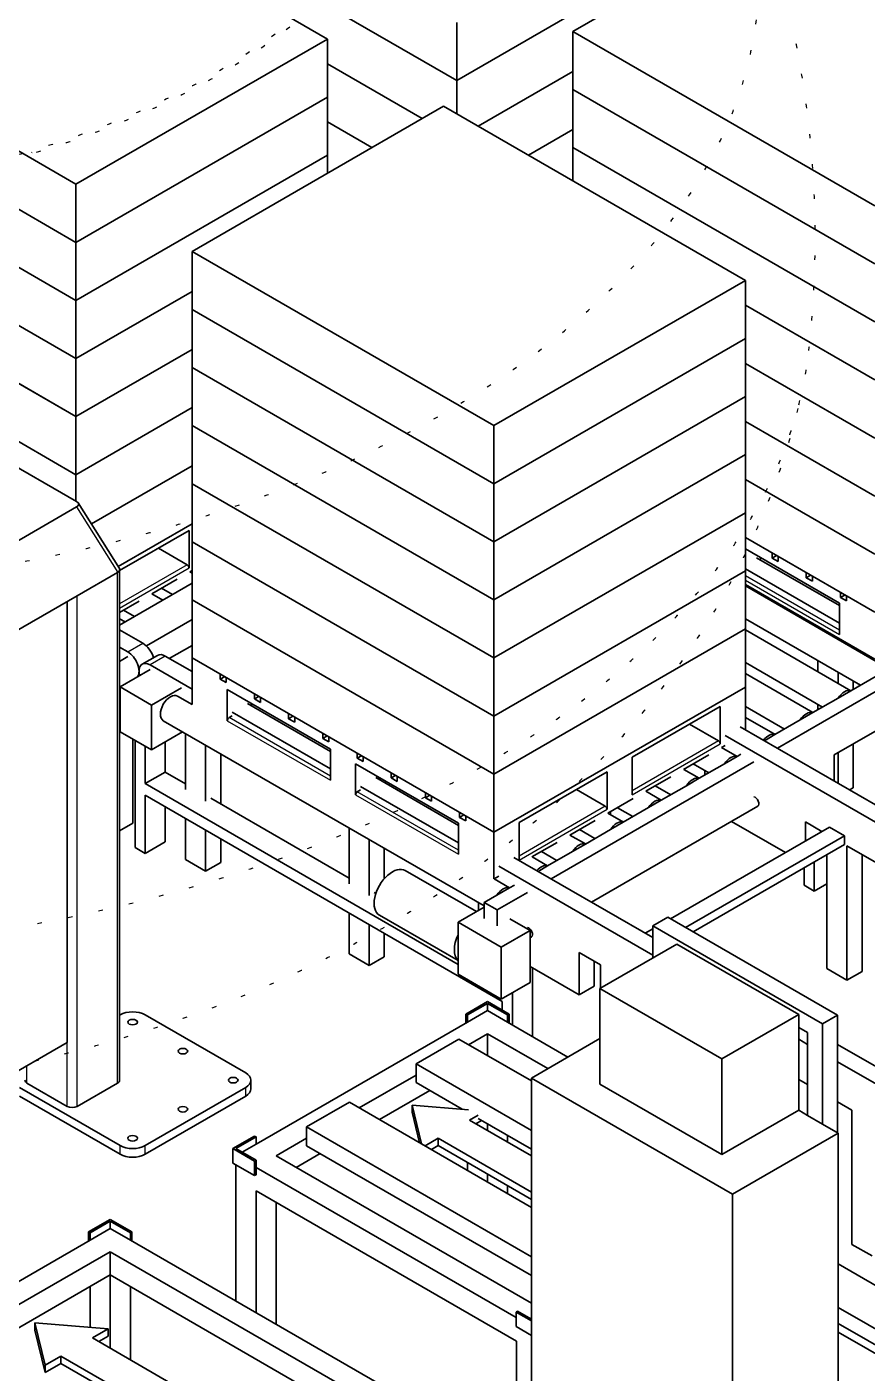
# Model space of a CAD drawing. Header units: millimetres. Extents: x 0 to 67800, y 0 to 42000.
# Drawn here: x 44445 to 46807, y 11137 to 14921 of the extents above; entities that cross this region are included whole.
import ezdxf

# ---------------------------------------------------------------- set-up
doc = ezdxf.new("R2010")
doc.units = ezdxf.units.MM
doc.header["$LTSCALE"] = 100
doc.linetypes.add('DOTTED', pattern=[0.0481, 0.0068, -0.0413])
for name, color, linetype, lineweight in [('Reference (ISO)', 7, 'DOTTED', 25), ('Visible (ISO)', 7, 'Continuous', 35), ('Visible Narrow (ISO)', 7, 'Continuous', 25)]:
    doc.layers.add(name, color=color, linetype=linetype, lineweight=lineweight)

msp = doc.modelspace()

# ---------------------------------------------------------------- linework, layer by layer
at = {"layer": 'Reference (ISO)', "ltscale": 18.185495}
msp.add_ellipse((43504.56, 15637.01), major_axis=(-2088.25, 0), ratio=0.5773503, dxfattribs=at)
at = {"layer": 'Reference (ISO)', "ltscale": 18.213535}
msp.add_ellipse((43504.56, 15638.55), major_axis=(-2077.52, 0), ratio=0.5773503, dxfattribs=at)
at = {"layer": 'Reference (ISO)', "ltscale": 18.149879}
msp.add_ellipse((43504.56, 15063.99), major_axis=(-2998.83, 0), ratio=0.5773503, start_param=5.9471685, end_param=9.7607948, dxfattribs=at)
at = {"layer": 'Reference (ISO)', "ltscale": 18.237875}
msp.add_ellipse((43504.56, 14128.68), major_axis=(-3145.59, 0), ratio=0.5773503, start_param=0.064847, end_param=3.0767456, dxfattribs=at)
at = {"layer": 'Reference (ISO)', "ltscale": 17.761873}
msp.add_open_spline([(46643.54, 14010.99), (46655.23, 14114.86), (46661.2, 14220.17), (46661.31, 14430.82), (46655.43, 14536.14), (46632.27, 14743.93), (46614.98, 14846.38), (46570.21, 15045.93), (46542.73, 15143.02), (46479.3, 15330.01), (46443.36, 15419.91), (46404.17, 15505.67)], degree=3, knots=[5.43294014, 5.43294014, 5.43294014, 5.43294014, 5.49750085, 5.49750085, 5.56206156, 5.56206156, 5.62662227, 5.62662227, 5.69118298, 5.69118298, 5.75574369, 5.75574369, 5.75574369, 5.75574369], dxfattribs=at)
at = {"layer": 'Reference (ISO)', "ltscale": 0.717062}
msp.add_open_spline([(44460.33, 14565.05), (44459.35, 14567.6), (44458.36, 14570.14), (44457.35, 14572.67)], degree=3, dxfattribs=at)
at = {"layer": 'Reference (ISO)', "ltscale": 18.120174}
msp.add_open_spline([(40383.51, 13902.24), (40433.15, 13674.17), (40521.45, 13462.53), (40761.99, 13059.33), (40921.55, 12877.33), (41315.53, 12527.04), (41558.53, 12377.87), (42119.81, 12117.86), (42444.18, 12023.59), (43114.04, 11910.45), (43459.92, 11894.02), (44143.93, 11940.01), (44481.9, 12001.73), (45136.14, 12215.13), (45453.57, 12366.26), (45996.76, 12774.34), (46232.2, 13016.15), (46504.03, 13502.47), (46580.66, 13695.75), (46625.61, 13902.24)], degree=3, knots=[2.4812018, 2.4812018, 2.4812018, 2.4812018, 2.6879056, 2.6879056, 2.9321188, 2.9321188, 3.2508192, 3.2508192, 3.6423922, 3.6423922, 4.0429308, 4.0429308, 4.441248, 4.441248, 4.842545, 4.842545, 5.1856258, 5.1856258, 5.3727798, 5.3727798, 5.3727798, 5.3727798], dxfattribs=at)
at = {"layer": 'Visible (ISO)'}
for p, q in [((44441.12, 15376.89), (45289.65, 14886.99)), ((45980.07, 14908.38), (46687.18, 15316.63)), ((45653.39, 14770.38), (44804.86, 15260.28)), ((45653.39, 14770.38), (44804.86, 15260.28)), ((46360.5, 15178.63), (45653.39, 14770.38)), ((46360.5, 15178.63), (45653.39, 14770.38)), ((45653.39, 14770.38), (45653.39, 14933.68)), ((45289.65, 14886.99), (44582.54, 14478.74)), ((45289.65, 14723.69), (45289.65, 14886.99)), ((46828.6, 14418.48), (45980.07, 14908.38)), ((45980.07, 14745.08), (45980.07, 14908.38)), ((45555.79, 14663.42), (45289.65, 14817.08)), ((45555.78, 14663.42), (45289.65, 14817.07)), ((45653.39, 14676.99), (45653.39, 14770.38)), ((45980.07, 14795.69), (45713.93, 14642.03)), ((45980.07, 14795.68), (45713.94, 14642.03)), ((44582.54, 14478.74), (44137.91, 14735.45)), ((45289.65, 14723.69), (44582.54, 14315.44)), ((45289.65, 14723.68), (44582.54, 14315.43)), ((45289.65, 14723.69), (45289.65, 14723.68)), ((45289.65, 14560.38), (45289.65, 14723.68)), ((46828.6, 14255.18), (45980.07, 14745.08)), ((45980.07, 14745.07), (45980.08, 14745.08)), ((46828.6, 14255.18), (45980.07, 14745.07)), ((45980.07, 14581.77), (45980.07, 14745.07)), ((44909.23, 14290.13), (45616.33, 14698.38)), ((45616.33, 14698.38), (46464.86, 14208.48)), ((45414.36, 14581.77), (45289.65, 14653.77)), ((45414.36, 14581.77), (45289.65, 14653.76)), ((45980.07, 14632.38), (45855.36, 14560.38)), ((45980.07, 14632.37), (45855.37, 14560.37)), ((46828.6, 14091.88), (45980.07, 14581.77)), ((46828.6, 14091.87), (45980.07, 14581.77)), ((45980.07, 14488.38), (45980.07, 14581.77)), ((45980.07, 14581.77), (45980.08, 14581.77)), ((44582.54, 14315.44), (44189.52, 14542.35)), ((44582.54, 14315.43), (44189.52, 14542.34)), ((45289.65, 14560.38), (44582.54, 14152.13)), ((45289.65, 14560.37), (44582.54, 14152.13)), ((45289.65, 14560.38), (45289.65, 14560.37)), ((45289.65, 14509.77), (45289.65, 14560.37)), ((44582.54, 14315.44), (44582.54, 14478.74)), ((44582.54, 14152.13), (44164.75, 14393.35)), ((44582.54, 14152.13), (44164.75, 14393.34)), ((44582.54, 14152.13), (44582.54, 14315.43)), ((44582.54, 13988.82), (44065.77, 14287.18)), ((44582.54, 13988.83), (44065.78, 14287.18)), ((45757.76, 13800.23), (44909.23, 14290.13)), ((44909.23, 14126.83), (44909.23, 14290.13)), ((46464.86, 14208.48), (45757.76, 13800.23)), ((46464.86, 14045.18), (46464.86, 14208.48)), ((44909.23, 14177.44), (44582.54, 13988.83)), ((44909.23, 14177.43), (44582.54, 13988.82)), ((44582.54, 13988.83), (44582.54, 14152.13)), ((45757.76, 13636.93), (44909.23, 14126.83)), ((44909.23, 14126.82), (44909.23, 14126.83)), ((45757.76, 13636.92), (44909.23, 14126.82)), ((44909.23, 13963.52), (44909.23, 14126.82)), ((46828.6, 13928.57), (46464.86, 14138.57)), ((46828.6, 13928.56), (46464.86, 14138.56)), ((44582.54, 13825.52), (44148.89, 14075.89)), ((44582.54, 13825.51), (44148.92, 14075.87)), ((46464.86, 14045.18), (45757.76, 13636.93)), ((46464.86, 14045.17), (45757.76, 13636.92)), ((46464.86, 14045.18), (46464.86, 14045.17)), ((46464.86, 13881.87), (46464.86, 14045.17)), ((44909.23, 14014.13), (44582.54, 13825.52)), ((44909.23, 14014.12), (44582.54, 13825.51)), ((44582.54, 13825.52), (44582.54, 13988.82)), ((46828.6, 13765.26), (46464.86, 13975.26)), ((46828.6, 13765.25), (46464.86, 13975.25)), ((45757.76, 13473.62), (44909.23, 13963.52)), ((45757.76, 13473.62), (44909.23, 13963.52)), ((44909.23, 13800.22), (44909.23, 13963.52)), ((44909.23, 13963.52), (44909.23, 13963.52)), ((44582.54, 13662.21), (44254.56, 13851.57)), ((44582.54, 13662.2), (44254.56, 13851.56)), ((46464.86, 13881.87), (45757.76, 13473.62)), ((46464.86, 13881.87), (45757.76, 13473.62)), ((46464.86, 13718.57), (46464.86, 13881.87)), ((46464.86, 13881.87), (46464.86, 13881.87)), ((44909.23, 13850.82), (44582.54, 13662.21)), ((44909.23, 13850.81), (44582.54, 13662.2)), ((44582.54, 13662.21), (44582.54, 13825.51)), ((44254.56, 13777.34), (44584.61, 13586.79)), ((45757.76, 13310.32), (44909.23, 13800.22)), ((45757.76, 13310.31), (44909.23, 13800.21)), ((44909.23, 13636.91), (44909.23, 13800.21)), ((44909.23, 13800.21), (44909.23, 13800.21)), ((45757.76, 13636.93), (45757.76, 13800.23)), ((46828.6, 13601.95), (46464.86, 13811.96)), ((46828.6, 13601.95), (46464.86, 13811.95)), ((46464.86, 13718.57), (45757.76, 13310.32)), ((46464.86, 13718.56), (45757.76, 13310.31)), ((46464.86, 13555.26), (46464.86, 13718.56)), ((46464.86, 13718.56), (46464.86, 13718.56)), ((44582.54, 13587.98), (44582.54, 13662.2)), ((44909.23, 13687.51), (44626.14, 13524.07)), ((44909.23, 13687.51), (44626.14, 13524.07)), ((45757.76, 13147.01), (44909.23, 13636.91)), ((45757.76, 13147), (44909.23, 13636.9)), ((44909.23, 13473.6), (44909.23, 13636.9)), ((44909.23, 13636.9), (44909.23, 13636.9)), ((45757.76, 13473.62), (45757.76, 13636.92)), ((46828.6, 13438.65), (46464.86, 13648.65)), ((46828.6, 13438.64), (46464.86, 13648.64)), ((44584.61, 13571.44), (43517.85, 12955.55)), ((44705.01, 13398.96), (44589.2, 13582.67)), ((46464.86, 13555.26), (45757.76, 13147.01)), ((46464.86, 13555.25), (45757.76, 13147)), ((46464.86, 13391.95), (46464.86, 13555.25)), ((46464.86, 13555.25), (46464.86, 13555.25)), ((44909.23, 13524.21), (44701.62, 13404.34)), ((44705.48, 13392.69), (44900.74, 13505.43)), ((44900.74, 13505.43), (44900.74, 13400.1)), ((45757.76, 12983.7), (44909.23, 13473.6)), ((44909.23, 13473.59), (44909.23, 13473.6)), ((45757.76, 12983.69), (44909.23, 13473.59)), ((44909.23, 13310.29), (44909.23, 13473.59)), ((45757.76, 13310.32), (45757.76, 13473.62)), ((46828.6, 13275.34), (46464.86, 13485.34)), ((44814.48, 13455.62), (44895.79, 13408.67)), ((46464.86, 13453.5), (46729.6, 13300.65)), ((46540.1, 13428.02), (46540.1, 13441.9)), ((46552.12, 13434.96), (46540.1, 13428.02)), ((46464.86, 13397.98), (46729.6, 13245.13)), ((46729.6, 13294.12), (46496.26, 13428.84)), ((46510.4, 13427.21), (46504.74, 13423.94)), ((46557.07, 13418.23), (46540.1, 13428.02)), ((46557.07, 13432.11), (46557.07, 13418.23)), ((44699.57, 13387.24), (44586.43, 13321.92)), ((44700.42, 13387.73), (44699.57, 13387.24)), ((44705.43, 11960), (44705.43, 13392.59)), ((44867.17, 13368.47), (44796.29, 13327.55)), ((44909.23, 13392.75), (44902.92, 13389.11)), ((44909.23, 13385.7), (44903.12, 13389.23)), ((46464.86, 13391.95), (45757.76, 12983.7)), ((46464.86, 13391.94), (45757.76, 12983.69)), ((46464.86, 13391.95), (46464.86, 13391.94)), ((46464.86, 13228.64), (46464.86, 13391.94)), ((46636.27, 13372.5), (46636.27, 13386.38)), ((46648.29, 13379.44), (46636.27, 13372.5)), ((46653.24, 13362.7), (46636.27, 13372.5)), ((46653.24, 13376.58), (46653.24, 13362.7)), ((44586.43, 13321.92), (44210.29, 13104.75)), ((44705.43, 13239.57), (44909.23, 13357.23)), ((44827.25, 13309.91), (44796.49, 13327.66)), ((44853.88, 13325.28), (44823.12, 13343.04)), ((46464.86, 13353.89), (46828.6, 13143.88)), ((46464.86, 13349.45), (46868.24, 13116.56)), ((46732.43, 13316.98), (46732.43, 13330.86)), ((46744.45, 13323.92), (46732.43, 13316.98)), ((44558.15, 12066.15), (44558.15, 13305.59)), ((44760.54, 13306.91), (44705.43, 13275.09)), ((45757.76, 12820.39), (44909.23, 13310.29)), ((45757.76, 12820.39), (44909.23, 13310.29)), ((44909.23, 13146.99), (44909.23, 13310.29)), ((44909.23, 13310.29), (44909.23, 13310.29)), ((45757.76, 13147.01), (45757.76, 13310.31)), ((46729.6, 13300.65), (46729.6, 13213.29)), ((46749.4, 13307.18), (46732.43, 13316.98)), ((46749.4, 13321.06), (46749.4, 13307.18)), ((44720.62, 13248.34), (44705.43, 13257.11)), ((44747.25, 13263.72), (44716.49, 13281.48)), ((44909.23, 13255.17), (44780.75, 13181)), ((46464.86, 13257.07), (46788.24, 13070.37)), ((44770.99, 13188.42), (44705.43, 13226.27)), ((46464.86, 13228.64), (45757.76, 12820.39)), ((46464.86, 13228.64), (45757.76, 12820.39)), ((46464.86, 13065.34), (46464.86, 13228.64)), ((46464.86, 13228.64), (46464.86, 13228.64)), ((46464.86, 13226.32), (46761.61, 13054.99)), ((44705.43, 13177.28), (44728.56, 13163.93)), ((44845.23, 13145.56), (44909.23, 13182.5)), ((44728.56, 13150.86), (44705.43, 13137.51)), ((44769.24, 13129.8), (44811.67, 13154.29)), ((44909.23, 13108.61), (44833.92, 13152.09)), ((44909.23, 13146.99), (44909.23, 13015.97)), ((45757.76, 12657.09), (44909.23, 13146.99)), ((45757.76, 12983.7), (45757.76, 13147)), ((46464.86, 13133.95), (46681.61, 13008.81)), ((46668.79, 13139.34), (46668.79, 13108.59)), ((44706.64, 13065.54), (44791.49, 13114.53)), ((44791.49, 13127.59), (44909.23, 13059.62)), ((44988.42, 13087.38), (44988.42, 13101.26)), ((45000.44, 13094.32), (44988.42, 13087.38)), ((46464.86, 13103.2), (46654.98, 12993.43)), ((46555.02, 12893.26), (46923, 13105.71)), ((46725.36, 13075.93), (46725.36, 13106.68)), ((46832.29, 13095.8), (46761.41, 13054.88)), ((44706.64, 13065.54), (44706.64, 12939.8)), ((44795.03, 13014.51), (44706.64, 13065.54)), ((44879.88, 13063.5), (44795.03, 13014.51)), ((45005.39, 13077.58), (44988.42, 13087.38)), ((45005.39, 13091.46), (45005.39, 13077.58)), ((45008.22, 12970.62), (45008.22, 13057.99)), ((45008.22, 13057.99), (45298.14, 12890.61)), ((46464.86, 13065.34), (45757.76, 12657.09)), ((46464.86, 13065.34), (46464.86, 12945.31)), ((46767.79, 13082.18), (46767.79, 13058.56)), ((46785.47, 13068.77), (46785.47, 13071.98)), ((44868.35, 13039.92), (44909.23, 13016.32)), ((45298.14, 12884.07), (45064.79, 13018.8)), ((45084.59, 13031.86), (45084.59, 13045.74)), ((45096.61, 13038.8), (45084.59, 13031.86)), ((45101.56, 13022.06), (45084.59, 13031.86)), ((45101.56, 13035.94), (45101.56, 13022.06)), ((46725.66, 13034.24), (46654.78, 12993.31)), ((46761.41, 13054.88), (46725.66, 13034.24)), ((44795.03, 12888.77), (44795.03, 13014.51)), ((45022.36, 12984.5), (45013.17, 12979.2)), ((45022.36, 12994.3), (45298.14, 12835.08)), ((45078.93, 13017.16), (45073.28, 13013.9)), ((45180.76, 12976.34), (45180.76, 12990.22)), ((45192.78, 12983.28), (45180.76, 12976.34)), ((45757.76, 12820.39), (45757.76, 12983.69)), ((46146.66, 12867.74), (46394.15, 13010.63)), ((46394.15, 13010.63), (46394.15, 12905.3)), ((46464.86, 13010.82), (46574.98, 12947.24)), ((46654.78, 12993.31), (46619.03, 12972.67)), ((46668.79, 13016.21), (46668.79, 13001.4)), ((46714.83, 12874.48), (46923, 12994.67)), ((44828.35, 12970.64), (45730.53, 12449.76)), ((45197.73, 12966.54), (45180.76, 12976.34)), ((45197.73, 12980.42), (45197.73, 12966.54)), ((46389.2, 12913.88), (46307.89, 12960.82)), ((47599.42, 12290.28), (46450.72, 12953.48)), ((46464.86, 12980.07), (46548.35, 12931.87)), ((46619.03, 12972.67), (46548.14, 12931.75)), ((44706.64, 12939.8), (44795.03, 12888.77)), ((44742.7, 12683.01), (44742.7, 12918.98)), ((44749.07, 12614.02), (44749.07, 12915.31)), ((44795.03, 12888.77), (44882.59, 12939.32)), ((44833.92, 12826.31), (44833.92, 12911.22)), ((44890.84, 12934.56), (44890.84, 12777.11)), ((45276.92, 12920.82), (45276.92, 12934.7)), ((45288.94, 12927.76), (45276.92, 12920.82)), ((45293.89, 12911.02), (45276.92, 12920.82)), ((45293.89, 12924.9), (45293.89, 12911.02)), ((46408.29, 12928.98), (47556.99, 12265.78)), ((46548.14, 12931.75), (46518.25, 12914.49)), ((46767.79, 12905.06), (46767.79, 12782.18)), ((44777.35, 12898.98), (44777.35, 12793.65)), ((44947.41, 12744.45), (44947.41, 12901.9)), ((44989.84, 12877.4), (44989.84, 12736.29)), ((45298.14, 12890.61), (45298.14, 12803.24)), ((45373.09, 12865.29), (45373.09, 12879.17)), ((45385.11, 12872.23), (45373.09, 12865.29)), ((45390.06, 12869.38), (45390.06, 12855.5)), ((46146.66, 12762.42), (46146.66, 12867.74)), ((46362.28, 12874.65), (46291.39, 12833.73)), ((46408.29, 12901.22), (46398.03, 12895.29)), ((46398.23, 12895.41), (46441.72, 12870.3)), ((46441.51, 12870.18), (46405.76, 12849.55)), ((46451.78, 12876.11), (46441.51, 12870.18)), ((46714.83, 12801), (46714.83, 12874.48)), ((46725.36, 12794.91), (46725.36, 12880.56)), ((45368.85, 12762.42), (45368.85, 12849.78)), ((45368.85, 12849.78), (45658.76, 12682.4)), ((45390.06, 12855.5), (45373.09, 12865.29)), ((45918.62, 12525.84), (46488.55, 12854.88)), ((46291.6, 12833.85), (46335.09, 12808.74)), ((46318.23, 12849.22), (46361.72, 12824.12)), ((46405.76, 12849.55), (46334.88, 12808.62)), ((46351.02, 12817.94), (46351.02, 12830.29)), ((44833.92, 12826.31), (44777.35, 12793.65)), ((44777.35, 12793.65), (45657.35, 12285.58)), ((44890.84, 12793.44), (44833.92, 12826.31)), ((45658.76, 12675.87), (45425.42, 12810.59)), ((45439.56, 12808.96), (45433.9, 12805.69)), ((45469.26, 12809.77), (45469.26, 12823.65)), ((45481.28, 12816.71), (45469.26, 12809.77)), ((45486.23, 12799.98), (45469.26, 12809.77)), ((45486.23, 12813.85), (45486.23, 12799.98)), ((45757.76, 12657.09), (45757.76, 12820.39)), ((45828.47, 12684.03), (46075.95, 12826.92)), ((46075.95, 12826.92), (46075.95, 12721.59)), ((46255.65, 12813.09), (46184.76, 12772.16)), ((46334.88, 12808.62), (46299.13, 12787.98)), ((45781.44, 12181.27), (44777.35, 12760.99)), ((44777.35, 12760.99), (44777.35, 12597.69)), ((45382.99, 12776.3), (45373.8, 12770.99)), ((45382.99, 12786.09), (45658.76, 12626.88)), ((45565.42, 12754.25), (45565.42, 12768.13)), ((45577.44, 12761.19), (45565.42, 12754.25)), ((45582.39, 12744.45), (45565.42, 12754.25)), ((45582.39, 12758.33), (45582.39, 12744.45)), ((46071, 12730.16), (45989.69, 12777.11)), ((46184.97, 12772.28), (46228.45, 12747.18)), ((46211.6, 12787.66), (46255.09, 12762.55)), ((46299.13, 12787.98), (46228.25, 12747.06)), ((46767.79, 12782.18), (46757.61, 12776.3)), ((44833.92, 12630.35), (44833.92, 12728.33)), ((45350.46, 12528.08), (44961.55, 12752.62)), ((46499.94, 12730.24), (46032.26, 12460.23)), ((46149.01, 12751.52), (46078.13, 12710.6)), ((46104.97, 12726.09), (46148.45, 12700.99)), ((46192.5, 12726.42), (46121.62, 12685.49)), ((46228.25, 12747.06), (46192.5, 12726.42)), ((44705.43, 12661.49), (44742.7, 12683.01)), ((44890.84, 12695.46), (44890.84, 12580.34)), ((45658.76, 12682.4), (45658.76, 12595.03)), ((45661.59, 12698.73), (45661.59, 12712.61)), ((45673.61, 12705.67), (45661.59, 12698.73)), ((45678.56, 12688.93), (45661.59, 12698.73)), ((45678.56, 12702.81), (45678.56, 12688.93)), ((45828.47, 12578.7), (45828.47, 12684.03)), ((46042.38, 12689.96), (45971.5, 12649.04)), ((46078.34, 12710.72), (46121.82, 12685.61)), ((46085.85, 12715.06), (46085.85, 12706.38)), ((46121.62, 12685.49), (46085.87, 12664.85)), ((46577.29, 12600.34), (46426.12, 12687.62)), ((46679.82, 12659.54), (46633.86, 12686.07)), ((46633.86, 12686.07), (46633.86, 12633)), ((44947.41, 12547.68), (44947.41, 12662.8)), ((45350.46, 12669.2), (45350.46, 12511.75)), ((45757.76, 12526.07), (45757.76, 12657.09)), ((45971.7, 12649.16), (46015.19, 12624.05)), ((45998.34, 12664.53), (46041.82, 12639.42)), ((46085.87, 12664.85), (46014.99, 12623.93)), ((46701.04, 12671.79), (46254.5, 12413.98)), ((46296.92, 12389.48), (46743.46, 12647.29)), ((46676.29, 12657.5), (46676.29, 12661.58)), ((46701.04, 12671.79), (46743.46, 12647.29)), ((46743.46, 12647.29), (46743.46, 12622.8)), ((44777.35, 12597.69), (44749.07, 12614.02)), ((44833.92, 12630.35), (44777.35, 12597.69)), ((44989.84, 12638.31), (44989.84, 12572.17)), ((45407.03, 12479.09), (45407.03, 12636.54)), ((45449.46, 12612.04), (45449.46, 12526.29)), ((45935.75, 12628.4), (45864.87, 12587.47)), ((45891.7, 12602.97), (45935.19, 12577.86)), ((45979.24, 12603.29), (45908.35, 12562.37)), ((46014.99, 12623.93), (45979.24, 12603.29)), ((46743.46, 12622.8), (46318.14, 12377.23)), ((46750.53, 12241.49), (46750.53, 12618.71)), ((47386.93, 12251.29), (46750.53, 12618.71)), ((44890.84, 12580.34), (44947.41, 12547.68)), ((44989.84, 12572.17), (44947.41, 12547.68)), ((46204.65, 12360.7), (45814.32, 12586.05)), ((45865.07, 12587.59), (45908.56, 12562.48)), ((46658.26, 12573.6), (46658.26, 12491.54)), ((46693.97, 12594.22), (46693.97, 12274.15)), ((46792.96, 12594.22), (46792.96, 12265.99)), ((45708.99, 12433.79), (45508.69, 12549.43)), ((45771.9, 12533.8), (45758.24, 12525.91)), ((45771.9, 12561.56), (46204.65, 12311.71)), ((45908.35, 12562.37), (45881.85, 12547.07)), ((46629.97, 12507.87), (46629.97, 12557.27)), ((45758.44, 12526.03), (45801.93, 12500.92)), ((45801.72, 12500.8), (45765.97, 12480.16)), ((45815.39, 12508.69), (45801.72, 12500.8)), ((46658.26, 12491.54), (46629.97, 12507.87)), ((46693.97, 12512.16), (46658.26, 12491.54)), ((45425.88, 12484.54), (45421.17, 12487.26)), ((45714.62, 12437.04), (45714.62, 12458.95)), ((45765.97, 12480.16), (45730.53, 12459.7)), ((45730.53, 12459.7), (45730.53, 12414.79)), ((45730.53, 12459.7), (45767.3, 12438.47)), ((45767.3, 12438.47), (45852.15, 12487.46)), ((45350.46, 12430.1), (45350.46, 12314.98)), ((45657.35, 12296.17), (45436.19, 12423.86)), ((45730.53, 12446.23), (45657.35, 12403.97)), ((45767.3, 12438.47), (45767.3, 12393.56)), ((45859.58, 12381.11), (45802.66, 12413.98)), ((46204.65, 12393.77), (46247.07, 12418.26)), ((46247.07, 12418.26), (46724.37, 12142.7)), ((45407.03, 12282.32), (45407.03, 12397.44)), ((45657.35, 12368.99), (45657.35, 12403.97)), ((45657.35, 12403.97), (45778.26, 12334.16)), ((45859.58, 12381.11), (45778.26, 12334.16)), ((45859.58, 12234.96), (45859.58, 12381.11)), ((46204.65, 12385.19), (46183.43, 12372.95)), ((46681.94, 12118.2), (46204.65, 12393.77)), ((46204.65, 12303.95), (46204.65, 12393.77)), ((45449.46, 12372.95), (45449.46, 12306.81)), ((45657.35, 12296.88), (45657.35, 12368.99)), ((45863.54, 12362.81), (45859.58, 12360.53)), ((46271.82, 12342.74), (46056.16, 12218.22)), ((46271.82, 12342.74), (46614.77, 12144.74)), ((45350.46, 12314.98), (45407.03, 12282.32)), ((45449.46, 12306.81), (45407.03, 12282.32)), ((45778.26, 12334.16), (45778.26, 12188.01)), ((46057.57, 12283.95), (45997.47, 12318.65)), ((45997.47, 12318.65), (45997.47, 12200.26)), ((45657.35, 12257.82), (45657.35, 12296.88)), ((45997.47, 12200.26), (45859.58, 12279.87)), ((45866.3, 12082.48), (45866.3, 12275.99)), ((46039.89, 12224.75), (46039.89, 12294.16)), ((46057.57, 12283.95), (46057.57, 12219.04)), ((46750.53, 12241.49), (46693.97, 12274.15)), ((46792.96, 12265.99), (46750.53, 12241.49)), ((45778.26, 12188.01), (45657.35, 12257.82)), ((45859.58, 12234.96), (45778.26, 12188.01)), ((45997.47, 12200.26), (46039.89, 12224.75)), ((45809.73, 12206.18), (45809.73, 12115.14)), ((46056.16, 11948.78), (46056.16, 12218.22)), ((46056.16, 12218.22), (46399.1, 12020.22)), ((45678.91, 12145.76), (45739.72, 12180.87)), ((45739.72, 12175.97), (45683.16, 12143.31)), ((45683.16, 12122.9), (45739.72, 12155.56)), ((45739.72, 12180.87), (45800.54, 12145.76)), ((45739.72, 12155.56), (45739.72, 12175.97)), ((45796.29, 12143.31), (45739.72, 12175.97)), ((45739.72, 12155.56), (45796.29, 12122.9)), ((45781.44, 12156.78), (45781.44, 12181.27)), ((44705.43, 12143.02), (44706.64, 12143.72)), ((44777.35, 12143.72), (45060.2, 11980.42)), ((45089.19, 11779.97), (45683.16, 12122.9)), ((45683.16, 12143.31), (45678.91, 12145.76)), ((45678.91, 12120.45), (45678.91, 12145.76)), ((45683.16, 12122.9), (45683.16, 12143.31)), ((45800.54, 12145.76), (45796.29, 12143.31)), ((45796.29, 12143.31), (45796.29, 12122.9)), ((45796.29, 12122.9), (45965.65, 12025.12)), ((45800.54, 12120.45), (45800.54, 12145.76)), ((46614.77, 12144.74), (46399.1, 12020.22)), ((46614.77, 12144.74), (46614.77, 11875.29)), ((46724.37, 12142.7), (46681.94, 12118.2)), ((46681.94, 11836.51), (46681.94, 12118.2)), ((46724.37, 11812.01), (46724.37, 12142.7)), ((45659.11, 12075.74), (45538.91, 12006.34)), ((45659.11, 12075.74), (45863.47, 11957.76)), ((45686.87, 12059.72), (45739.72, 12090.24)), ((45739.72, 12029.2), (45739.72, 12090.24)), ((45739.72, 12090.24), (45909.08, 11992.46)), ((46056.16, 12077.38), (45863.47, 11966.13)), ((46614.77, 12107.99), (46639.52, 12093.71)), ((46614.77, 12074.93), (46639.52, 12060.64)), ((46639.52, 11861), (46639.52, 12093.71)), ((43637.7, 11534.73), (44558.15, 12066.15)), ((46963.02, 11922.85), (46724.37, 12060.64)), ((45863.47, 11818.95), (45538.91, 12006.34)), ((45538.91, 12006.34), (45538.91, 11953.27)), ((46399.1, 12020.22), (46399.1, 11750.78)), ((46724.37, 12011.65), (46920.59, 11898.36)), ((45074.84, 11935.51), (45074.84, 11960)), ((45379.28, 11882.13), (45538.91, 11974.29)), ((45863.47, 10961.84), (45863.47, 11966.13)), ((45863.47, 11966.13), (46429.15, 11639.53)), ((46639.52, 11947.96), (46614.77, 11962.25)), ((44706.64, 11776.29), (44423.8, 11939.59)), ((44558.15, 11886.52), (44445.01, 11951.84)), ((44699.57, 11951.84), (44586.43, 11886.52)), ((45060.2, 11939.59), (44777.35, 11776.29)), ((45577.27, 11931.12), (45435.85, 11849.47)), ((45668.25, 11878.59), (45538.91, 11953.27)), ((46399.1, 11750.78), (46056.16, 11948.78)), ((44706.64, 11751.8), (44423.8, 11915.1)), ((45060.2, 11915.1), (44777.35, 11751.8)), ((45351.52, 11898.15), (45231.32, 11828.75)), ((45351.52, 11898.15), (45863.47, 11602.58)), ((45554.64, 11780.89), (45527.59, 11890.19)), ((45527.59, 11869.78), (45527.59, 11890.19)), ((45527.59, 11890.19), (45685.98, 11877.13)), ((46764.68, 11875.7), (46724.37, 11898.97)), ((45527.59, 11869.78), (45548.75, 11784.29)), ((45713.33, 11861.34), (45689.64, 11847.67)), ((45689.64, 11847.67), (45863.47, 11747.31)), ((45707.32, 11837.46), (45723.4, 11846.75)), ((45863.47, 11765.88), (45713.33, 11852.57)), ((46614.77, 11875.29), (46399.1, 11750.78)), ((46614.77, 11875.29), (46639.52, 11861)), ((46639.52, 11861), (46681.94, 11836.51)), ((46764.68, 11875.7), (46764.68, 11498.48)), ((45863.47, 11463.78), (45231.32, 11828.75)), ((45231.32, 11828.75), (45231.32, 11775.68)), ((45739.72, 11818.75), (45739.72, 11837.33)), ((46726.14, 11810.99), (46429.15, 11639.53)), ((46681.94, 11836.51), (46726.14, 11810.99)), ((46726.14, 11810.99), (46726.14, 10806.7)), ((45024.13, 11767.72), (45084.94, 11802.83)), ((45089.19, 11800.38), (45032.62, 11767.72)), ((45050.3, 11757.51), (45089.19, 11779.97)), ((45084.94, 11802.83), (45089.19, 11800.38)), ((45089.19, 11779.97), (45089.19, 11800.38)), ((45145.76, 11747.31), (45231.32, 11796.7)), ((45231.32, 11775.68), (45863.47, 11410.71)), ((45601.25, 11796.64), (45564.3, 11775.31)), ((45581.98, 11765.1), (45601.25, 11776.22)), ((45863.47, 11645.24), (45601.25, 11796.64)), ((45601.25, 11776.22), (45601.25, 11796.64)), ((45601.25, 11776.22), (45863.47, 11624.83)), ((45796.29, 11786.09), (45796.29, 11804.67)), ((45084.94, 11732.61), (45024.13, 11767.72)), ((45024.13, 11726.89), (45024.13, 11767.72)), ((45032.62, 11767.72), (45089.19, 11735.06)), ((45089.19, 11735.06), (45084.94, 11732.61)), ((45084.94, 11691.79), (45084.94, 11732.61)), ((45089.19, 11735.06), (45089.19, 11714.65)), ((45145.76, 11747.31), (45863.47, 11332.93)), ((45269.68, 11753.53), (45202.32, 11714.65)), ((45024.13, 11726.89), (45084.94, 11691.79)), ((45032.62, 11339.06), (45032.62, 11722)), ((45084.94, 11691.79), (45089.19, 11694.23)), ((45089.19, 11714.65), (45089.19, 11694.23)), ((45820.33, 11292.52), (45089.19, 11714.65)), ((45683.16, 11706.69), (45683.16, 11728.94)), ((45739.72, 11674.03), (45739.72, 11696.28)), ((45796.29, 11641.37), (45796.29, 11663.62)), ((45089.19, 11306.4), (45089.19, 11649.33)), ((45089.19, 11649.33), (45821.11, 11226.75)), ((46429.15, 11639.53), (46429.15, 10635.24)), ((45145.76, 11273.74), (45145.76, 11616.67)), ((44618.25, 11533.38), (44679.06, 11568.49)), ((44679.06, 11563.6), (44622.5, 11530.94)), ((44622.5, 11510.52), (44679.06, 11543.18)), ((44679.06, 11568.49), (44739.88, 11533.38)), ((44679.06, 11543.18), (44679.06, 11563.6)), ((44735.63, 11530.94), (44679.06, 11563.6)), ((44679.06, 11543.18), (44735.63, 11510.52)), ((44028.53, 11167.59), (44622.5, 11510.52)), ((44622.5, 11530.94), (44618.25, 11533.38)), ((44618.25, 11508.07), (44618.25, 11533.38)), ((44622.5, 11510.52), (44622.5, 11530.94)), ((44739.88, 11533.38), (44735.63, 11530.94)), ((44735.63, 11530.94), (44735.63, 11510.52)), ((44735.63, 11510.52), (45471.02, 11085.94)), ((44739.88, 11508.07), (44739.88, 11533.38)), ((44085.09, 11134.93), (44679.06, 11477.86)), ((44679.06, 11412.54), (44679.06, 11477.86)), ((44679.06, 11477.86), (45414.46, 11053.28)), ((46764.68, 11498.48), (46821.24, 11465.82)), ((46726.14, 11443.37), (47023.83, 11271.49)), ((44679.06, 11412.54), (44141.66, 11102.27)), ((44679.06, 11206.38), (44679.06, 11412.54)), ((45357.89, 11020.62), (44679.06, 11412.54)), ((44622.5, 11264.99), (44622.5, 11379.88)), ((44735.63, 11173.72), (44735.63, 11379.88)), ((46726.14, 11320.89), (46917.76, 11210.26)), ((44496.4, 11158.75), (44466.93, 11277.82)), ((44466.93, 11257.41), (44466.93, 11277.82)), ((44466.93, 11277.82), (44673.17, 11260.81)), ((45820.33, 11308.03), (45824.58, 11310.48)), ((45863.47, 11283.13), (45820.33, 11308.03)), ((45820.33, 11267.21), (45820.33, 11308.03)), ((45824.58, 11310.48), (45863.47, 11288.03)), ((44466.93, 11257.41), (44496.4, 11138.34)), ((44673.17, 11260.81), (44628.98, 11235.3)), ((44646.66, 11225.09), (44673.17, 11240.4)), ((44673.17, 11240.4), (44673.17, 11260.81)), ((45820.33, 11267.21), (45863.47, 11242.3)), ((46726.14, 11275.98), (46917.76, 11165.35)), ((47248.87, 10949.69), (46726.14, 11251.49)), ((44628.98, 11235.3), (44982.53, 11031.17)), ((45821.11, 10929.33), (45821.11, 11226.75)), ((44540.59, 11184.26), (44496.4, 11158.75)), ((44894.14, 10980.14), (44540.59, 11184.26)), ((44540.59, 11163.85), (44540.59, 11184.26)), ((44496.4, 11138.34), (44540.59, 11163.85)), ((44496.4, 11138.34), (44496.4, 11158.75)), ((44540.59, 11163.85), (44876.47, 10969.93))]:
    msp.add_line(p, q, dxfattribs=at)
for centre, major_axis, ratio, start_param, end_param in [((44567.8, 13579.12), (22.49, 0), 0.5133374, 5.5564103, 7.0099604), ((44683.61, 13395.41), (22.49, 0), 0.5133374, 5.5564103, 6.5961645), ((44895.79, 13402.96), (3.5, -6.06), 0.5773503, 0.7853982, 2.3561945), ((44770.99, 13152.09), (-22.25, 38.54), 0.5773503, 4.2853104, 5.4977871), ((44728.56, 13127.59), (22.25, -38.54), 0.5773503, 0.2789415, 2.3561945), ((44791.49, 13091.26), (-22.25, 38.54), 0.5773503, 5.4977871, 7.3840042), ((44833.92, 13115.76), (-22.25, 38.54), 0.5773503, 5.4977871, 6.2831853), ((46743.53, 13019.25), (20, 34.64), 0.5773503, 0.1013169, 1.4694794), ((44848.35, 13005.28), (-20, -34.64), 0.5773503, 3.1415927, 6.2831853), ((46636.9, 12957.68), (20, 34.64), 0.5773503, 0.1013169, 1.4694794), ((45013.17, 12973.48), (3.5, 6.06), 0.5773503, 0.7853982, 2.3561945), ((46389.2, 12908.16), (3.5, -6.06), 0.5773503, 0.7853982, 2.3561945), ((46530.27, 12896.12), (20, 34.64), 0.5773503, 0.1013169, 1.3207102), ((46423.64, 12834.55), (20, 34.64), 0.5773503, 0.1013169, 1.4694794), ((46317.01, 12772.99), (20, 34.64), 0.5773503, 0.1013169, 1.4694794), ((45373.8, 12765.27), (3.5, 6.06), 0.5773503, 0.7853982, 2.3561945), ((46492.44, 12743.23), (7.5, -12.99), 0.5773503, 0, 2.7316181), ((46071, 12724.45), (3.5, -6.06), 0.5773503, 0.7853982, 2.3561945), ((46210.38, 12711.43), (20, 34.64), 0.5773503, 0.1013169, 1.4694794), ((46103.74, 12649.86), (20, 34.64), 0.5773503, 0.1013169, 1.4694794), ((45997.11, 12588.3), (20, 34.64), 0.5773503, 0.1013169, 1.4694794), ((45890.48, 12526.73), (20, 34.64), 0.5773503, 0.1013169, 1.2320126), ((45472.44, 12486.64), (36.25, 62.79), 0.5773503, 0, 3.1415927), ((45783.85, 12465.17), (20, 34.64), 0.5773503, 0.1013169, 1.4694794), ((45856.04, 12375.81), (7.5, -12.99), 0.5773503, 0, 2.7316181), ((45698.01, 12356.41), (-36.25, -62.79), 0.5773503, 4.8428783, 6.152696), ((44742, 12123.3), (50, 0), 0.5773503, 0.7853982, 2.3561945), ((44459.15, 11960), (-20, 0), 0.5773503, 0, 0.7853982), ((44685.43, 11960), (20, 0), 0.5773503, 5.4977871, 6.2831853), ((45024.84, 11960), (50, 0), 0.5773503, 5.4977871, 7.0685835), ((45024.84, 11935.51), (50, 0), 0.5773503, 5.4977871, 6.2831853), ((44572.29, 11894.68), (-20, 0), 0.5773503, 0.7853982, 2.3561945), ((44742, 11796.7), (-50, 0), 0.5773503, 0.7853982, 2.3561945), ((44742, 11772.21), (-50, 0), 0.5773503, 0.7853982, 2.3561945)]:
    msp.add_ellipse(centre, major_axis=major_axis, ratio=ratio, start_param=start_param, end_param=end_param, dxfattribs=at)
for centre in [(44742, 12123.3), (44883.42, 12041.65), (45024.84, 11960), (44883.42, 11878.35), (44742, 11796.7)]:
    msp.add_ellipse(centre, major_axis=(-13.5, 0), ratio=0.5773503, dxfattribs=at)
at = {"layer": 'Visible Narrow (ISO)'}
for p, q in [((44584.61, 13571.44), (44700.42, 13387.73)), ((44895.79, 13408.67), (44705.43, 13298.77)), ((44705.43, 13287.34), (44900.74, 13400.1)), ((44699.57, 11951.84), (44699.57, 13387.24)), ((46729.6, 13224.72), (46464.86, 13377.56)), ((46464.86, 13366.13), (46729.6, 13213.29)), ((44586.43, 11886.52), (44586.43, 13321.92)), ((44728.56, 13163.93), (44770.99, 13188.42)), ((44833.92, 13152.09), (44791.49, 13127.59)), ((45008.22, 12970.62), (45298.14, 12803.24)), ((45298.14, 12814.67), (45013.17, 12979.2)), ((46389.2, 12913.88), (46146.66, 12773.85)), ((46146.66, 12762.42), (46394.15, 12905.3)), ((45368.85, 12762.42), (45658.76, 12595.03)), ((45658.76, 12606.47), (45373.8, 12770.99)), ((46071, 12730.16), (45828.47, 12590.14)), ((45828.47, 12578.7), (46075.95, 12721.59)), ((44558.15, 11886.52), (44558.15, 12066.15)), ((44445.01, 11951.84), (44445.01, 12000.83)), ((45060.2, 11915.1), (45060.2, 11939.59)), ((44706.64, 11751.8), (44706.64, 11776.29)), ((44777.35, 11751.8), (44777.35, 11776.29))]:
    msp.add_line(p, q, dxfattribs=at)

doc.saveas('drawing.dxf')
